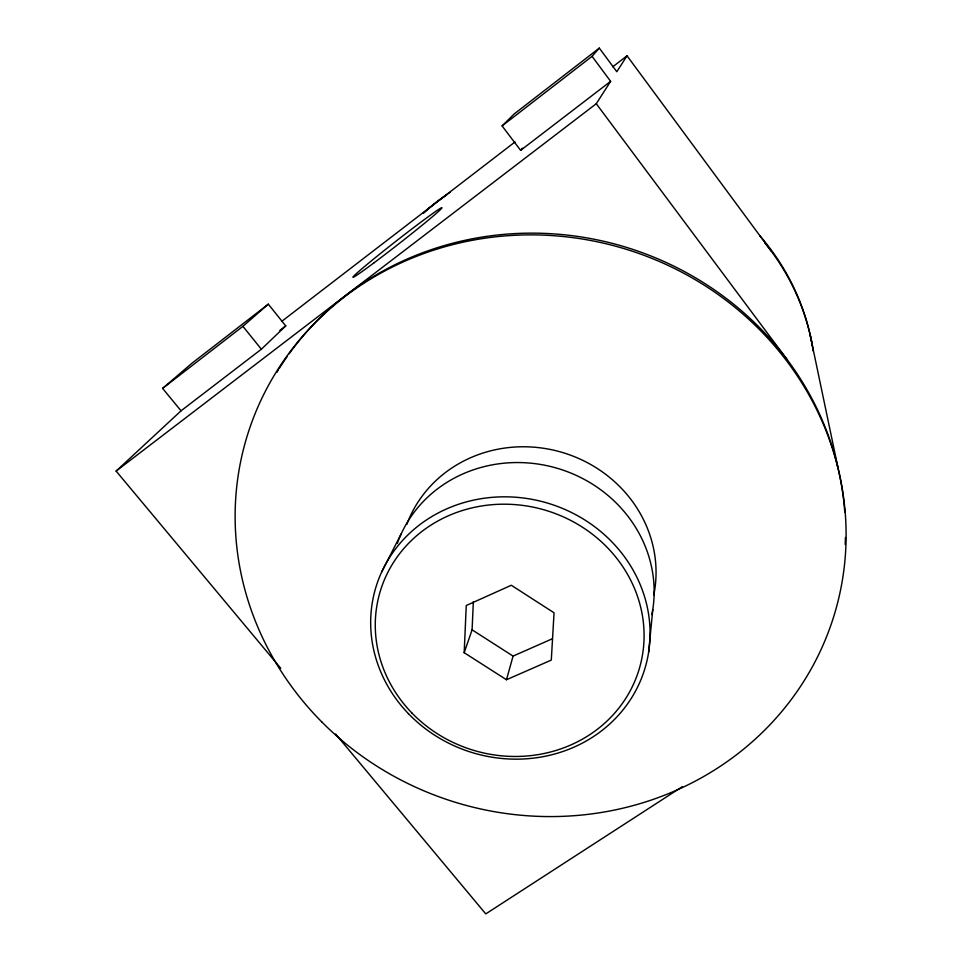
<?xml version="1.0" encoding="UTF-8"?>
<svg xmlns="http://www.w3.org/2000/svg" width="962" height="962" viewBox="0 0 962 962"><rect width="100%" height="100%" fill="white"/><g stroke="black" fill="none" stroke-linecap="round" stroke-linejoin="round"><path stroke-width="1.44" d="M464.189 652.705L466.257 605.507L511.303 585.257L554.052 612.794L551.298 660.088L506.481 679.737L464.189 652.705L472.089 629.833L473.352 601.707M648.628 652.212L652.789 609.571M506.481 679.737L513.071 656.096L552.465 638.72M381.698 571.957L401.154 533.946M280.736 668.277L116.125 471.091L596.272 103.716L610.63 81.349L592.075 56.337L599.302 48.1L616.81 71.729L627.032 55.808L771.404 251.335M599.302 48.1L514.201 113.937L502.092 125.914L520.634 150.361L522.486 148.148M181.036 410.822L261.363 349.218L285.738 325.902L268.314 304.16L191.907 363.275L162.614 388.407L181.036 410.822L116.125 471.091M162.614 388.407L242.905 326.322L268.314 304.16M502.092 125.914L592.075 56.337M281.541 321.5L515.043 141.931M612.734 66.811L627.032 55.808M279.858 330.423L285.738 325.902M520.634 150.361L610.63 81.349M682.431 786.603L485.774 913.9L335.606 734.006M472.089 629.833L513.071 656.096M242.905 326.322L261.363 349.218M596.272 103.716L787.433 359.992M810.04 334.427L837.95 467.628M276.888 372.318A305.315 288.095 16.5 0 1 278.427 369.793M279.208 368.542A305.315 288.095 16.5 0 1 287.434 356.18M289.153 353.751A305.315 288.095 16.5 0 1 620.165 245.514A305.315 288.095 16.5 0 1 844.768 512.169M845.418 537.469A305.315 288.095 16.5 0 1 845.177 544.492M423.436 213.143A233.754 226.046 16.1 0 1 446.621 195.009M764.73 242.713A233.754 226.046 16.1 0 1 812.409 345.743M812.806 348.028A233.754 226.046 16.1 0 1 813.287 350.986M397.282 543.494A132.479 123.725 16.6 0 1 555.399 467.76A132.479 123.725 16.6 0 1 651.875 614.646M406.83 524.41A128.764 120.659 16.5 0 1 560.846 452.02A128.764 120.659 16.5 0 1 653.823 594.853M423.484 212.951A232.84 225.24 16.1 0 1 450.084 192.292M759.884 235.822A232.84 225.24 16.1 0 1 813.155 350.721M373.761 262.999A56.277 1.9 -38 0 0 441.859 207.996A56.277 1.9 -38 0 0 376.936 256.337A56.277 1.9 -38 0 0 373.761 262.999M408.429 713.648A140.512 130.303 16.6 0 0 644.083 671.175A140.512 130.303 16.6 0 0 478.607 499.134A140.512 130.303 16.6 0 0 408.429 713.648M411.7 712.782A135.185 125.3 16.6 0 0 638.347 671.789A135.185 125.3 16.6 0 0 478.992 506.433A135.185 125.3 16.6 0 0 411.7 712.782M321.849 721.993A306.866 289.406 16.5 0 0 834.667 613.479A306.866 289.406 16.5 0 0 465.331 241.702A306.866 289.406 16.5 0 0 321.849 721.993"/></g></svg>
